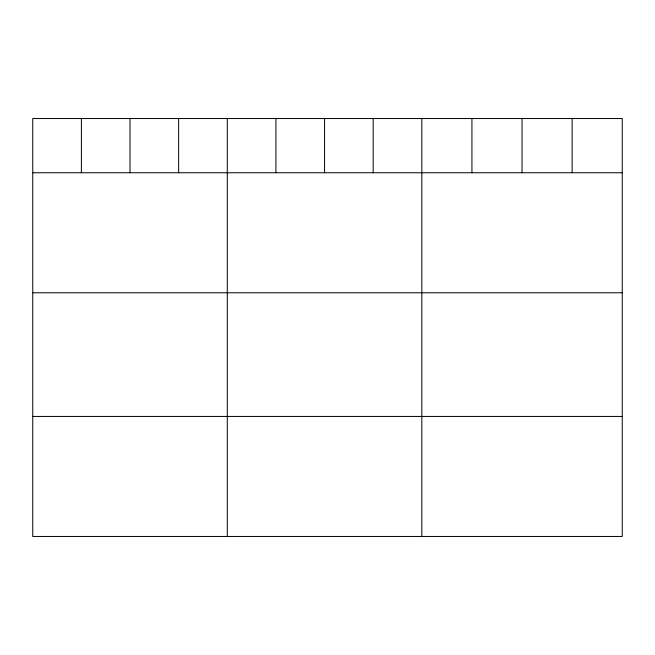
<?xml version="1.0" encoding="UTF-8"?>
<svg xmlns="http://www.w3.org/2000/svg" width="655" height="655" viewBox="0 0 655 655"><rect width="100%" height="100%" fill="white"/><g stroke="black" fill="none" stroke-linecap="round" stroke-linejoin="round"><path stroke-width="0.98" d="M622.25 172.756L622.25 536.461L32.75 536.461L32.75 118.539L622.25 118.539L622.25 172.756L32.75 172.756M32.75 292.777L622.25 292.777M32.75 416.441L622.25 416.441M572.142 118.539L572.142 172.756M522.035 118.539L522.035 172.756M471.927 118.539L471.927 172.756M421.82 118.539L421.82 536.461M373.186 118.539L373.186 172.756M324.552 118.539L324.552 172.756M275.919 118.539L275.919 172.756M227.285 118.539L227.285 536.461M178.651 118.539L178.651 172.756M130.018 118.539L130.018 172.756M81.384 118.539L81.384 172.756"/></g></svg>
